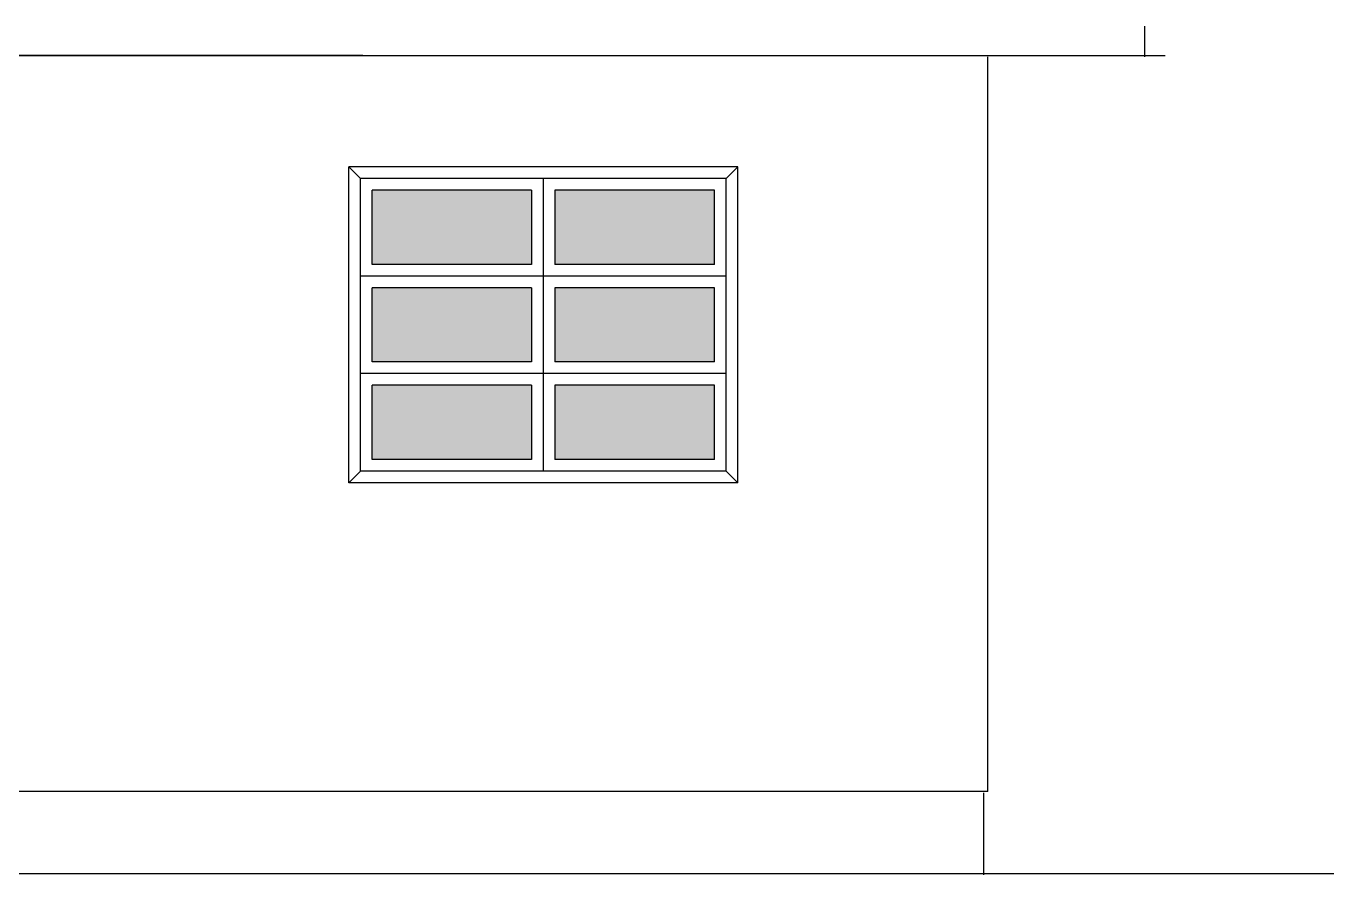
# Model space of a CAD drawing. Extents: x -36 to 60, y 199 to 483.
# Drawn here: x 1.301 to 5.772, y 210.241 to 213.142 of the extents above; entities that cross this region are included whole.
import ezdxf

# ---------------------------------------------------------------- set-up
doc = ezdxf.new("R2010")
doc.units = 0
doc.header["$LTSCALE"] = 20
for name, color, linetype in [('CONCRETO', 5, 'CONTINUOUS'), ('CORTETERRA', 244, 'CONTINUOUS'), ('JANELA', 5, 'CONTINUOUS'), ('MADEIRAME', 244, 'CONTINUOUS'), ('PAREDE', 7, 'CONTINUOUS'), ('VISTAL', 30, 'CONTINUOUS')]:
    doc.layers.add(name, color=color, linetype=linetype)

msp = doc.modelspace()

# ---------------------------------------------------------------- linework, layer by layer
at = {"layer": 'CONCRETO', "color": 5, "linetype": 'CONTINUOUS'}
for p, q in [((4.5885, 210.5262), (-3.8567, 210.5262)), ((4.5735, 210.5212), (4.5735, 210.2412))]:
    msp.add_line(p, q, dxfattribs=at)
at = {"layer": 'CORTETERRA', "color": 4}
msp.add_line((-5.9547, 210.2462), (5.7716, 210.2462), dxfattribs=at)
at = {"layer": 'JANELA', "color": 1}
msp.add_line((5.1249, 213.0374), (5.1249, 213.1422), dxfattribs=at)
at = {"layer": 'JANELA', "color": 244, "linetype": 'CONTINUOUS'}
for p, q in [((3.7335, 212.6612), (2.4035, 212.6612)), ((2.4435, 212.6212), (2.4035, 212.6612)), ((2.4035, 211.5812), (2.4035, 212.6612)), ((3.7335, 212.6612), (3.6935, 212.6212)), ((3.7335, 211.5812), (3.7335, 212.6612)), ((2.4435, 211.6212), (2.4435, 212.6212)), ((3.6935, 211.6212), (3.6935, 212.6212)), ((3.0285, 212.5812), (2.4835, 212.5812)), ((2.4835, 212.3279), (2.4835, 212.5812)), ((3.6535, 212.5812), (3.1085, 212.5812)), ((3.6535, 212.3279), (3.6535, 212.5812)), ((3.0285, 212.3279), (2.4835, 212.3279)), ((3.6535, 212.3279), (3.1085, 212.3279)), ((3.6935, 212.2879), (2.4435, 212.2879)), ((3.0285, 212.2479), (2.4835, 212.2479)), ((2.4835, 211.9946), (2.4835, 212.2479)), ((3.6535, 212.2479), (3.1085, 212.2479)), ((3.6535, 211.9946), (3.6535, 212.2479)), ((3.0285, 211.9946), (2.4835, 211.9946)), ((3.6535, 211.9946), (3.1085, 211.9946)), ((3.6935, 211.9546), (2.4435, 211.9546)), ((3.0285, 211.9146), (2.4835, 211.9146)), ((2.4835, 211.6612), (2.4835, 211.9146)), ((3.6535, 211.9146), (3.1085, 211.9146)), ((3.6535, 211.6612), (3.6535, 211.9146)), ((3.0285, 211.6612), (2.4835, 211.6612)), ((3.6535, 211.6612), (3.1085, 211.6612)), ((2.4435, 211.6212), (2.4035, 211.5812)), ((3.6935, 211.6212), (2.4435, 211.6212)), ((3.7335, 211.5812), (3.6935, 211.6212)), ((3.7335, 211.5812), (2.4035, 211.5812))]:
    msp.add_line(p, q, dxfattribs=at)
at = {"layer": 'MADEIRAME', "color": 244, "linetype": 'CONTINUOUS'}
for p, q in [((3.0685, 212.6212), (3.0685, 211.6212)), ((3.0285, 212.5812), (3.0285, 212.3279)), ((3.1085, 212.5812), (3.1085, 212.3279)), ((3.0285, 212.2479), (3.0285, 211.9946)), ((3.1085, 212.2479), (3.1085, 211.9946)), ((3.0285, 211.9146), (3.0285, 211.6612)), ((3.1085, 211.9146), (3.1085, 211.6612))]:
    msp.add_line(p, q, dxfattribs=at)
at = {"layer": 'PAREDE', "color": 5}
msp.add_line((4.5885, 210.5262), (4.5885, 213.0374), dxfattribs=at)
at = {"layer": 'PAREDE', "color": 244, "linetype": 'CONTINUOUS'}
msp.add_line((3.6935, 212.6212), (2.4435, 212.6212), dxfattribs=at)
for points in [[(2.4835, 212.5812), (3.0285, 212.5812), (2.4835, 212.3279), (3.0285, 212.3279)], [(3.1085, 212.5812), (3.6535, 212.5812), (3.1085, 212.3279), (3.6535, 212.3279)], [(2.4835, 212.2479), (3.0285, 212.2479), (2.4835, 211.9946), (3.0285, 211.9946)], [(3.1085, 212.2479), (3.6535, 212.2479), (3.1085, 211.9946), (3.6535, 211.9946)], [(3.0285, 211.9146), (2.4835, 211.6612), (3.0285, 211.6612)], [(3.0285, 211.6612), (3.0285, 211.6612), (2.4835, 211.9146), (3.0285, 211.9146)], [(2.4835, 211.9146), (3.0285, 211.9146), (2.4835, 211.6612)], [(3.1085, 211.9146), (3.6535, 211.9146), (3.1085, 211.6612), (3.6535, 211.6612)]]:
    msp.add_solid(points, dxfattribs=at)
at = {"layer": 'VISTAL', "color": 1, "linetype": 'CONTINUOUS'}
msp.add_line((2.4513, 213.0415), (-4.4021, 213.0415), dxfattribs=at)
at = {"layer": 'VISTAL', "linetype": 'CONTINUOUS'}
msp.add_line((-4.3768, 213.0424), (5.1947, 213.0424), dxfattribs=at)

doc.saveas('drawing.dxf')
